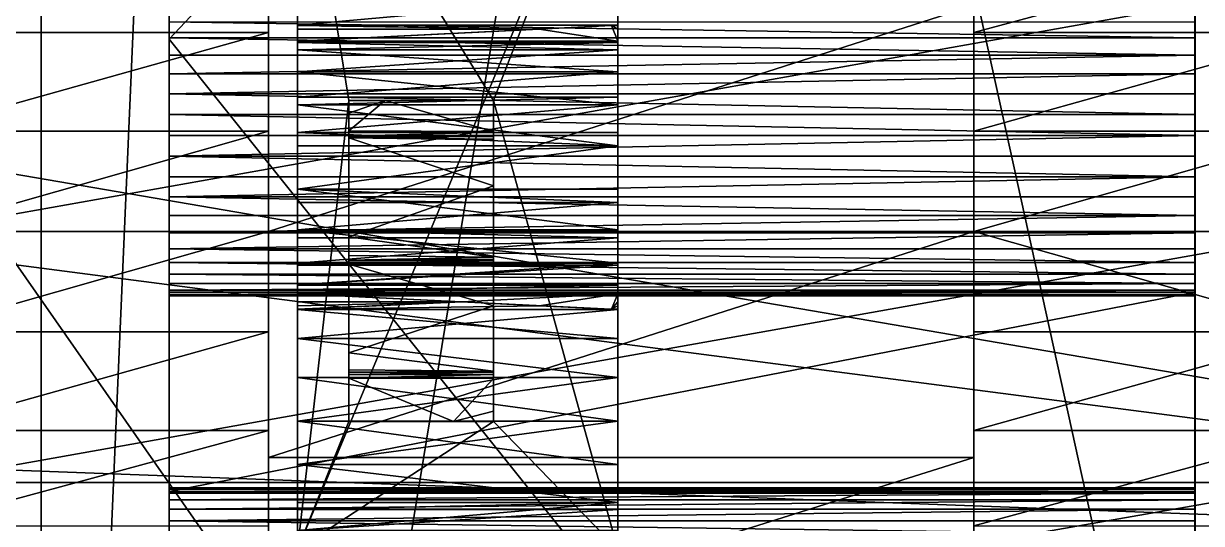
# Model space of a CAD drawing. Extents: x -30 to 83, y -53 to 60.
# Drawn here: x 40.73 to 59.1, y -14.55 to -6.76 of the extents above; entities that cross this region are included whole.
import ezdxf

# ---------------------------------------------------------------- set-up
doc = ezdxf.new("R2010")
doc.units = 0
doc.header["$MEASUREMENT"] = 0

msp = doc.modelspace()

# ---------------------------------------------------------------- linework, layer by layer
for points in [[(63.169998, -40), (-9.17, -40), (63.169998, 60)], [(-9.17, 60), (63.169998, 60), (-9.17, -40)], [(41, 60, 89), (41, 58, 70), (41, -40, 89)], [(41, -40, 89), (63, -40, 89), (41, 60, 89)], [(63, 60, 89), (41, 60, 89), (63, -40, 89)], [(59.002998, 60, 87.002998), (59.002998, -40, 87.002998), (42.998001, -37.775597, 87.002998)], [(42.998001, -37.775597, 87.002998), (42.998001, 60, 87.002998), (59.002998, 60, 87.002998)], [(42.998001, 60, 87.002998), (42.998001, -37.775597, 87.002998), (42.998001, 6.15, 70.998001)], [(59.002998, 60, 87.002998), (59.002998, 6.15, 70.998001), (59.002998, -40, 87.002998)], [(-7.187, 58, 2), (-7.187, -40, 2), (61.187, -40, 2)], [(61.187, 58, 2), (-7.187, 58, 2), (61.187, -40, 2)], [(41, 58, 70), (41, 58, 69), (41, -40, 69)], [(41, 58, 70), (41, -40, 69), (41, -40, 89)], [(41, 58, 69), (42.998001, 6.15, 69), (41, -40, 69)], [(61.187, 58, 69), (61.187, -40, 69), (59.002998, 6.15, 69)], [(43, -6.998, 87), (59, 10.003, 87), (43, 28.997999, 87)], [(43, -6.998, 87), (43, 28.997999, 87), (43, 7.827, 73.981003)], [(59, 10.003, 87), (43, -6.998, 87), (59, -27.003, 87)], [(59, -7.249, 73.667), (59, 10.003, 87), (59, -7.542, 73.811996)], [(59, -7.852, 73.917), (59, -7.542, 73.811996), (59, 10.003, 87)], [(59, 10.003, 87), (59, -27.003, 87), (59, -8.5, 74.002998)], [(59, -8.173, 73.981003), (59, -7.852, 73.917), (59, 10.003, 87)], [(59, -8.5, 74.002998), (59, -8.173, 73.981003), (59, 10.003, 87)], [(59, 10.003, 87), (59, -7.249, 73.667), (59, -6.977, 73.485001)], [(59, 10.003, 87), (59, -6.977, 73.485001), (59, -1.458, 73.811996)], [(43, 7.5, 74.002998), (43, -6.998, 87), (43, 7.827, 73.981003)], [(43, -6.998, 87), (43, 7.5, 74.002998), (43, 7.173, 73.981003)], [(43, -6.998, 87), (43, 7.173, 73.981003), (43, 6.852, 73.917)], [(43, 6.542, 73.811996), (43, -6.998, 87), (43, 6.852, 73.917)], [(43, 6.249, 73.667), (43, -6.998, 87), (43, 6.542, 73.811996)], [(43, 6.249, 73.667), (43, 5.977, 73.485001), (43, -6.998, 87)], [(42.998001, -23.855, 69), (41, -40, 69), (42.998001, 6.15, 69)], [(42.998001, 6.15, 70.998001), (42.998001, -37.775597, 87.002998), (42.998001, -23.855, 70.998001)], [(42.998001, -23.855, 70.998001), (42.998001, -23.855, 69), (42.998001, 6.15, 70.998001)], [(42.998001, 6.15, 69), (42.998001, 6.15, 70.998001), (42.998001, -23.855, 69)], [(59.002998, -23.855, 69), (59.002998, 6.15, 69), (61.187, -40, 69)], [(59.002998, -23.855, 70.998001), (59.002998, -40, 87.002998), (59.002998, 6.15, 70.998001)], [(59.002998, 6.15, 70.998001), (59.002998, 6.15, 69), (59.002998, -23.855, 70.998001)], [(59.002998, -23.855, 69), (59.002998, -23.855, 70.998001), (59.002998, 6.15, 69)], [(43, 5.977, 73.485001), (43, 5.73, 73.269997), (43, -6.998, 87)], [(43, -6.998, 87), (43, 5.73, 73.269997), (43, 0.751, 73.667)], [(43, 0.458, 73.811996), (43, -6.998, 87), (43, 0.751, 73.667)], [(43, 0.458, 73.811996), (43, 0.148, 73.917), (43, -6.998, 87)], [(44.548996, -3.011129, 18.917999), (44.548996, 0.33387, 20.052999), (44.548996, -6.893131, 34.405998)], [(44.548996, -5.407131, 34.910999), (44.548996, -6.893131, 34.405998), (44.548996, 0.33387, 20.052999)], [(55.553993, -3.011129, 18.917999), (55.553993, -6.893131, 34.405998), (55.553993, 0.33387, 20.052999)], [(55.553993, -5.407131, 34.910999), (55.553993, 0.33387, 20.052999), (55.553993, -6.893131, 34.405998)], [(43, -0.173, 73.981003), (43, -6.998, 87), (43, 0.148, 73.917)], [(43, -0.5, 74.002998), (43, -6.998, 87), (43, -0.173, 73.981003)], [(43, -6.998, 87), (43, -0.5, 74.002998), (43, -0.827, 73.981003)], [(43, -6.998, 87), (43, -0.827, 73.981003), (43, -1.148, 73.917)], [(43, -6.998, 87), (43, -1.148, 73.917), (43, -1.458, 73.811996)], [(43, -1.458, 73.811996), (43, -1.751, 73.667), (43, -6.998, 87)], [(59, -1.751, 73.667), (59, -1.458, 73.811996), (59, -6.977, 73.485001)], [(43, -6.998, 87), (43, -1.751, 73.667), (43, -2.023, 73.485001)], [(59, -1.751, 73.667), (59, -6.977, 73.485001), (59, -2.023, 73.485001)], [(43, -2.023, 73.485001), (43, -2.27, 73.269997), (43, -6.998, 87)], [(59, -6.73, 73.269997), (59, -2.023, 73.485001), (59, -6.977, 73.485001)], [(43, -6.73, 73.269997), (43, -6.998, 87), (43, -2.27, 73.269997)], [(75, -3, 52), (5, -3, 52), (21.252998, -7.997999, 52)], [(5, -15, 40), (5, -3, 40), (75, -15, 40)], [(75, -3, 40), (75, -15, 40), (5, -3, 40)], [(75, -3, 52), (21.252998, -7.997999, 52), (75, -15, 52)], [(44.548996, -3.011129, 18.917999), (44.548996, -8.433128, 34.099998), (44.548996, -6.475128, 18.229)], [(44.548996, -8.433128, 34.099998), (44.548996, -3.011129, 18.917999), (44.548996, -6.893131, 34.405998)], [(45, -2.958, 52.002998), (45, -11.218002, 69.746002), (45, -6.329002, 69.225998)], [(45, -2.958, 52.002998), (45, -12.276001, 68.890999), (45, -11.670998, 69.225998)], [(45, -2.958, 52.002998), (45, -11.670998, 69.225998), (45, -11.218002, 69.746002)], [(45, -2.958, 52.002998), (45, -18.446999, 67.898003), (45, -13.637001, 68.915001)], [(45, -12.957001, 68.782997), (45, -2.958, 52.002998), (45, -13.637001, 68.915001)], [(45, -12.276001, 68.890999), (45, -2.958, 52.002998), (45, -12.957001, 68.782997)], [(45, -18.717003, 67.264), (45, -2.958, 52.002998), (45, -18.995003, 66.967003)], [(45, -18.446999, 67.898003), (45, -2.958, 52.002998), (45, -18.688995, 67.331001)], [(45, -19.190002, 66.758003), (45, -2.958, 52.002998), (45, -19.804001, 66.445)], [(45, -19.190002, 66.758003), (45, -18.995003, 66.967003), (45, -2.958, 52.002998)], [(45, -18.717003, 67.264), (45, -18.688995, 67.331001), (45, -2.958, 52.002998)], [(45, -2.958, 52.002998), (45, -24.751999, 63.906998), (45, -20.489998, 66.360001)], [(45, -20.489998, 66.360001), (45, -19.804001, 66.445), (45, -2.958, 52.002998)], [(45, -2.958, 52.002998), (45, -14.962997, 52.002998), (45, -24.812996, 63.220001)], [(45, -24.751999, 63.906998), (45, -2.958, 52.002998), (45, -24.812996, 63.220001)], [(50, -2.958, 52.002998), (48.056, -7.957001, 52.002998), (45, -2.958, 52.002998)], [(45, -2.958, 52.002998), (48.056, -7.957001, 52.002998), (45.799999, -7.957001, 52.002998)], [(45, -2.958, 39.998001), (45, -24.812996, 28.780001), (45, -14.962997, 39.998001)], [(45, -2.958, 39.998001), (45, -12.276001, 23.108999), (45, -12.957001, 23.216999)], [(45, -13.637001, 23.084999), (45, -2.958, 39.998001), (45, -12.957001, 23.216999)], [(45, -11.670998, 22.774), (45, -2.958, 39.998001), (45, -11.218002, 22.254)], [(45, -12.276001, 23.108999), (45, -2.958, 39.998001), (45, -11.670998, 22.774)], [(45, -2.958, 39.998001), (45, -6.329002, 22.774), (45, -11.218002, 22.254)], [(45, -24.751999, 28.093), (45, -24.812996, 28.780001), (45, -2.958, 39.998001)], [(45, -13.637001, 23.084999), (45, -18.446999, 24.101999), (45, -2.958, 39.998001)], [(45, -2.958, 39.998001), (45, -19.804001, 25.555), (45, -20.489998, 25.639999)], [(45, -2.958, 52.002998), (45.799999, -7.957001, 52.002998), (45, -14.962997, 52.002998)], [(45, -18.717003, 24.736), (45, -2.958, 39.998001), (45, -18.531998, 24.297001)], [(45, -18.531998, 24.297001), (45, -2.958, 39.998001), (45, -18.521996, 24.277)], [(45, -19.804001, 25.555), (45, -2.958, 39.998001), (45, -19.190002, 25.242001)], [(45, -19.190002, 25.242001), (45, -2.958, 39.998001), (45, -18.717003, 24.736)], [(45, -18.521996, 24.277), (45, -2.958, 39.998001), (45, -18.446999, 24.101999)], [(45, -2.958, 39.998001), (45, -14.962997, 39.998001), (50, -2.958, 39.998001)], [(50, -14.962997, 39.998001), (50, -2.958, 39.998001), (45, -14.962997, 39.998001)], [(45, -2.958, 39.998001), (45, -20.489998, 25.639999), (45, -24.751999, 28.093)], [(50, -2.958, 52.002998), (50, -14.962997, 52.002998), (48.056, -7.957001, 52.002998)], [(50, -18.717003, 67.264), (50, -2.958, 52.002998), (50, -18.688995, 67.331001)], [(50, -19.190002, 66.758003), (50, -2.958, 52.002998), (50, -18.995003, 66.967003)], [(50, -18.995003, 66.967003), (50, -2.958, 52.002998), (50, -18.717003, 67.264)], [(50, -20.489998, 66.360001), (50, -2.958, 52.002998), (50, -19.804001, 66.445)], [(50, -18.446999, 67.898003), (50, -18.688995, 67.331001), (50, -2.958, 52.002998)], [(50, -24.751999, 63.906998), (50, -24.812996, 63.220001), (50, -2.958, 52.002998)], [(50, -2.958, 52.002998), (50, -20.489998, 66.360001), (50, -24.751999, 63.906998)], [(50, -14.962997, 39.998001), (50, -5.723999, 23.108999), (50, -2.958, 39.998001)], [(50, -2.958, 52.002998), (50, -24.812996, 63.220001), (50, -14.962997, 52.002998)], [(50, -8.879997, 68.632004), (50, -2.958, 52.002998), (50, -6.329002, 69.225998)], [(50, -12.276001, 68.890999), (50, -2.958, 52.002998), (50, -11.670998, 69.225998)], [(50, -2.958, 52.002998), (50, -13.637001, 68.915001), (50, -18.446999, 67.898003)], [(50, -8.879997, 68.632004), (50, -11.670998, 69.225998), (50, -2.958, 52.002998)], [(50, -2.958, 52.002998), (50, -12.276001, 68.890999), (50, -12.957001, 68.782997)], [(50, -2.958, 52.002998), (50, -12.957001, 68.782997), (50, -13.637001, 68.915001)], [(50, -19.804001, 66.445), (50, -2.958, 52.002998), (50, -19.190002, 66.758003)], [(55.553993, -3.011129, 18.917999), (55.553993, -6.475128, 18.229), (55.553993, -8.433128, 34.099998)], [(55.553993, -8.433128, 34.099998), (55.553993, -6.893131, 34.405998), (55.553993, -3.011129, 18.917999)], [(44.548996, -5.407131, 34.910999), (39.050995, -5.407131, 34.910999), (39.050995, -6.893131, 34.405998)], [(44.548996, -5.407131, 34.910999), (39.050995, -6.893131, 34.405998), (44.548996, -6.893131, 34.405998)], [(61.050995, -5.407131, 34.910999), (55.553993, -5.407131, 34.910999), (55.553993, -6.893131, 34.405998)], [(61.050995, -5.407131, 34.910999), (55.553993, -6.893131, 34.405998), (61.050995, -6.893131, 34.405998)], [(50, -5.723999, 23.108999), (50, -14.962997, 39.998001), (50, -6.329002, 22.774)], [(61.050995, -6.084129, 16.257), (61.050995, -10.00013, 16), (39.050995, -10.00013, 16)], [(61.050995, -6.084129, 16.257), (39.050995, -10.00013, 16), (39.050995, -6.084129, 16.257)], [(45, -6.781998, 69.746002), (45, -6.329002, 69.225998), (45, -11.218002, 69.746002)], [(50, -6.329002, 22.774), (50, -6.781998, 22.254), (45, -6.781998, 22.254)], [(50, -6.329002, 22.774), (45, -6.781998, 22.254), (45, -6.329002, 22.774)], [(45, -6.781998, 22.254), (45, -11.218002, 22.254), (45, -6.329002, 22.774)], [(45, -6.329002, 69.225998), (45, -6.781998, 69.746002), (50, -6.329002, 69.225998)], [(45, -6.781998, 69.746002), (50, -6.781998, 69.746002), (50, -6.329002, 69.225998)], [(50, -6.329002, 22.774), (50, -14.962997, 39.998001), (50, -6.781998, 22.254)], [(50, -8.879997, 68.632004), (50, -6.329002, 69.225998), (50, -6.781998, 69.746002)], [(55.553993, -6.475128, 18.229), (44.548996, -6.475128, 18.229), (44.548996, -10.00013, 17.997999)], [(55.553993, -6.475128, 18.229), (44.548996, -10.00013, 17.997999), (55.553993, -10.00013, 17.997999)], [(44.548996, -6.475128, 18.229), (44.548996, -10.00013, 33.998001), (44.548996, -10.00013, 17.997999)], [(44.548996, -10.00013, 33.998001), (44.548996, -6.475128, 18.229), (44.548996, -8.433128, 34.099998)], [(55.553993, -10.00013, 33.998001), (55.553993, -8.433128, 34.099998), (55.553993, -6.475128, 18.229)], [(55.553993, -6.475128, 18.229), (55.553993, -10.00013, 17.997999), (55.553993, -10.00013, 33.998001)], [(43, -6.73, 73.269997), (59, -6.977, 73.485001), (43, -6.977, 73.485001)], [(59, -6.977, 73.485001), (43, -6.73, 73.269997), (59, -6.73, 73.269997)], [(43, -6.977, 73.485001), (43, -6.998, 87), (43, -6.73, 73.269997)], [(45, -6.781998, 69.746002), (45, -11.218002, 69.746002), (45, -6.785995, 69.760002)], [(45, -6.781998, 22.254), (50, -6.781998, 22.254), (45, -7.029999, 21.608)], [(45, -7.029999, 21.608), (50, -6.781998, 22.254), (50, -7.029999, 21.608)], [(45, -11.218002, 22.254), (45, -6.781998, 22.254), (45, -11.213997, 22.24)], [(45, -11.098, 21.938999), (45, -6.781998, 22.254), (45, -10.970001, 21.608)], [(45, -11.156998, 22.094999), (45, -6.781998, 22.254), (45, -11.098, 21.938999)], [(45, -11.213997, 22.24), (45, -6.781998, 22.254), (45, -11.156998, 22.094999)], [(45, -7.029999, 21.608), (45, -10.970001, 21.608), (45, -6.781998, 22.254)], [(49.900002, -6.785995, 69.760002), (45, -6.781998, 69.746002), (48.771999, -6.843002, 69.904999)], [(45, -6.781998, 69.746002), (49.900002, -6.785995, 69.760002), (50, -6.781998, 69.746002)], [(48.771999, -6.843002, 69.904999), (45, -6.781998, 69.746002), (45, -6.785995, 69.760002)], [(45, -6.785995, 69.760002), (45, -11.218002, 69.746002), (45, -6.843002, 69.904999)], [(45, -6.843002, 69.904999), (48.771999, -6.843002, 69.904999), (45, -6.785995, 69.760002)], [(50, -7.029999, 70.391998), (49.900002, -6.785995, 69.760002), (48.771999, -6.843002, 69.904999)], [(50, -6.785995, 69.760002), (50, -6.781998, 69.746002), (49.900002, -6.785995, 69.760002)], [(50, -6.843002, 69.904999), (50, -6.785995, 69.760002), (49.900002, -6.785995, 69.760002)], [(50, -7.029999, 70.391998), (50, -6.843002, 69.904999), (49.900002, -6.785995, 69.760002)], [(50, -11.670998, 22.774), (50, -11.218002, 22.254), (50, -6.781998, 22.254)], [(50, -7.029999, 21.608), (50, -6.781998, 22.254), (50, -10.970001, 21.608)], [(50, -14.962997, 39.998001), (50, -11.670998, 22.774), (50, -6.781998, 22.254)], [(50, -11.098, 21.938999), (50, -10.970001, 21.608), (50, -6.781998, 22.254)], [(50, -11.213997, 22.24), (50, -11.156998, 22.094999), (50, -6.781998, 22.254)], [(50, -11.156998, 22.094999), (50, -11.098, 21.938999), (50, -6.781998, 22.254)], [(50, -11.218002, 22.254), (50, -11.213997, 22.24), (50, -6.781998, 22.254)], [(50, -6.781998, 69.746002), (50, -6.785995, 69.760002), (50, -8.879997, 68.632004)], [(50, -6.843002, 69.904999), (50, -8.879997, 68.632004), (50, -6.785995, 69.760002)], [(44.548996, -6.893131, 34.405998), (39.050995, -6.893131, 34.405998), (39.050995, -8.433128, 34.099998)], [(44.548996, -6.893131, 34.405998), (39.050995, -8.433128, 34.099998), (44.548996, -8.433128, 34.099998)], [(59, -7.249, 73.667), (43, -7.249, 73.667), (43, -6.977, 73.485001)], [(43, -6.977, 73.485001), (59, -6.977, 73.485001), (59, -7.249, 73.667)], [(43, -7.249, 73.667), (43, -6.998, 87), (43, -6.977, 73.485001)], [(45, -6.843002, 69.904999), (45, -11.218002, 69.746002), (45, -7.029999, 70.391998)], [(45, -6.843002, 69.904999), (45, -7.029999, 70.391998), (48.771999, -6.843002, 69.904999)], [(50, -7.029999, 70.391998), (48.771999, -6.843002, 69.904999), (45, -7.029999, 70.391998)], [(50, -7.029999, 70.391998), (50, -8.879997, 68.632004), (50, -6.843002, 69.904999)], [(61.050995, -6.893131, 34.405998), (55.553993, -6.893131, 34.405998), (55.553993, -8.433128, 34.099998)], [(61.050995, -6.893131, 34.405998), (55.553993, -8.433128, 34.099998), (61.050995, -8.433128, 34.099998)], [(43, -6.998, 87), (43, -16.173, 73.981003), (43, -16.5, 74.002998)], [(43, -6.998, 87), (43, -16.5, 74.002998), (43, -16.827, 73.981003)], [(43, -6.998, 87), (43, -16.827, 73.981003), (43, -17.148001, 73.917)], [(43, -17.148001, 73.917), (43, -17.458, 73.811996), (43, -6.998, 87)], [(43, -8.5, 74.002998), (43, -6.998, 87), (43, -8.173, 73.981003)], [(43, -9.458, 73.811996), (43, -6.998, 87), (43, -9.148, 73.917)], [(43, -9.458, 73.811996), (43, -9.751, 73.667), (43, -6.998, 87)], [(43, -9.751, 73.667), (43, -10.023, 73.485001), (43, -6.998, 87)], [(43, -6.998, 87), (43, -8.5, 74.002998), (43, -8.827, 73.981003)], [(43, -6.998, 87), (43, -8.827, 73.981003), (43, -9.148, 73.917)], [(43, -10.023, 73.485001), (43, -14.515, 73.023003), (43, -6.998, 87)], [(43, -6.998, 87), (43, -22.73, 73.269997), (43, -22.976999, 73.485001)], [(59, -27.003, 87), (43, -6.998, 87), (43, -37.774235, 87)], [(43, -7.852, 73.917), (43, -6.998, 87), (43, -7.542, 73.811996)], [(43, -8.173, 73.981003), (43, -6.998, 87), (43, -7.852, 73.917)], [(43, -7.249, 73.667), (43, -7.542, 73.811996), (43, -6.998, 87)], [(43, -23.249001, 73.667), (43, -6.998, 87), (43, -22.976999, 73.485001)], [(43, -6.998, 87), (43, -17.750999, 73.667), (43, -22.73, 73.269997)], [(43, -23.851999, 73.917), (43, -6.998, 87), (43, -23.542, 73.811996)], [(43, -23.542, 73.811996), (43, -6.998, 87), (43, -23.249001, 73.667)], [(43, -24.5, 74.002998), (43, -6.998, 87), (43, -24.173, 73.981003)], [(43, -24.173, 73.981003), (43, -6.998, 87), (43, -23.851999, 73.917)], [(43, -6.998, 87), (43, -24.5, 74.002998), (43, -37.774235, 87)], [(43, -17.750999, 73.667), (43, -6.998, 87), (43, -17.458, 73.811996)], [(43, -14.73, 73.269997), (43, -6.998, 87), (43, -14.515, 73.023003)], [(43, -14.977, 73.485001), (43, -6.998, 87), (43, -14.73, 73.269997)], [(43, -15.542, 73.811996), (43, -6.998, 87), (43, -15.249, 73.667)], [(43, -15.852, 73.917), (43, -6.998, 87), (43, -15.542, 73.811996)], [(43, -16.173, 73.981003), (43, -6.998, 87), (43, -15.852, 73.917)], [(43, -15.249, 73.667), (43, -6.998, 87), (43, -14.977, 73.485001)], [(45, -7.029999, 70.391998), (45, -10.949997, 71.079002), (45, -7.049995, 71.079002)], [(45, -10.949997, 71.079002), (45, -7.029999, 70.391998), (45, -10.970001, 70.391998)], [(45, -10.970001, 70.391998), (45, -7.029999, 70.391998), (45, -11.218002, 69.746002)], [(50, -7.029999, 21.608), (50, -7.049995, 20.921), (45, -7.049995, 20.921)], [(50, -7.029999, 21.608), (45, -7.049995, 20.921), (45, -7.029999, 21.608)], [(45, -10.970001, 21.608), (45, -7.029999, 21.608), (45, -10.949997, 20.921)], [(45, -7.029999, 21.608), (45, -7.049995, 20.921), (45, -10.949997, 20.921)], [(50, -7.049995, 71.079002), (50, -7.029999, 70.391998), (45, -7.029999, 70.391998)], [(50, -7.049995, 71.079002), (45, -7.029999, 70.391998), (45, -7.049995, 71.079002)], [(45, -7.049995, 71.079002), (45, -10.949997, 71.079002), (45, -7.164001, 71.723999)], [(45, -7.049995, 20.921), (50, -7.049995, 20.921), (50, -7.167999, 20.253)], [(45, -7.049995, 20.921), (50, -7.167999, 20.253), (45, -7.167999, 20.253)], [(45, -8.025002, 19.23), (45, -8.660995, 19), (45, -7.049995, 20.921)], [(45, -7.167999, 20.253), (45, -7.506996, 19.666), (45, -7.049995, 20.921)], [(45, -7.506996, 19.666), (45, -7.903, 19.333), (45, -7.049995, 20.921)], [(45, -8.025002, 19.23), (45, -7.049995, 20.921), (45, -7.903, 19.333)], [(45, -8.660995, 19), (45, -9.338997, 19), (45, -7.049995, 20.921)], [(45, -9.974998, 19.23), (45, -10.492996, 19.666), (45, -7.049995, 20.921)], [(45, -10.492996, 19.666), (45, -10.832001, 20.253), (45, -7.049995, 20.921)], [(45, -10.832001, 20.253), (45, -10.835999, 20.275999), (45, -7.049995, 20.921)], [(45, -10.835999, 20.275999), (45, -10.949997, 20.921), (45, -7.049995, 20.921)], [(45, -9.544998, 19.075001), (45, -9.974998, 19.23), (45, -7.049995, 20.921)], [(45, -9.338997, 19), (45, -9.544998, 19.075001), (45, -7.049995, 20.921)], [(45, -7.164001, 71.723999), (50, -7.164001, 71.723999), (50, -7.049995, 71.079002)], [(45, -7.164001, 71.723999), (50, -7.049995, 71.079002), (45, -7.049995, 71.079002)], [(45, -7.164001, 71.723999), (45, -10.949997, 71.079002), (45, -7.167999, 71.747002)], [(45, -7.167999, 71.747002), (50, -7.167999, 71.747002), (50, -7.164001, 71.723999)], [(45, -7.167999, 71.747002), (50, -7.164001, 71.723999), (45, -7.164001, 71.723999)], [(50, -10.970001, 21.608), (50, -10.949997, 20.921), (50, -7.029999, 21.608)], [(50, -7.049995, 20.921), (50, -7.029999, 21.608), (50, -10.949997, 20.921)], [(50, -7.029999, 70.391998), (50, -7.049995, 71.079002), (50, -8.879997, 68.632004)], [(50, -7.167999, 20.253), (50, -7.049995, 20.921), (50, -10.949997, 20.921)], [(50, -7.049995, 71.079002), (50, -7.164001, 71.723999), (50, -8.879997, 68.632004)], [(50, -7.164001, 71.723999), (50, -7.167999, 71.747002), (50, -8.879997, 68.632004)], [(43, -7.542, 73.811996), (59, -7.249, 73.667), (59, -7.542, 73.811996)], [(43, -7.249, 73.667), (59, -7.249, 73.667), (43, -7.542, 73.811996)], [(45, -7.506996, 72.334), (45, -7.167999, 71.747002), (45, -10.949997, 71.079002)], [(45, -7.167999, 20.253), (50, -7.167999, 20.253), (50, -7.506996, 19.666)], [(45, -7.167999, 20.253), (50, -7.506996, 19.666), (45, -7.506996, 19.666)], [(45, -7.506996, 72.334), (50, -7.506996, 72.334), (50, -7.167999, 71.747002)], [(45, -7.506996, 72.334), (50, -7.167999, 71.747002), (45, -7.167999, 71.747002)], [(50, -7.506996, 19.666), (50, -7.167999, 20.253), (50, -10.949997, 20.921)], [(50, -7.506996, 72.334), (50, -8.879997, 68.632004), (50, -7.167999, 71.747002)], [(45, -8.025002, 72.769997), (45, -7.506996, 72.334), (45, -10.949997, 71.079002)], [(50, -7.506996, 19.666), (50, -7.903, 19.333), (45, -7.903, 19.333)], [(50, -7.506996, 19.666), (45, -7.903, 19.333), (45, -7.506996, 19.666)], [(45, -7.506996, 72.334), (45, -8.025002, 72.769997), (50, -8.025002, 72.769997)], [(45, -7.506996, 72.334), (50, -8.025002, 72.769997), (50, -7.506996, 72.334)], [(50, -7.903, 19.333), (50, -7.506996, 19.666), (50, -10.949997, 20.921)], [(50, -8.879997, 68.632004), (50, -7.506996, 72.334), (50, -8.025002, 72.769997)], [(59, -7.852, 73.917), (43, -7.852, 73.917), (59, -7.542, 73.811996)], [(43, -7.542, 73.811996), (59, -7.542, 73.811996), (43, -7.852, 73.917)], [(59, -7.852, 73.917), (59, -8.173, 73.981003), (43, -7.852, 73.917)], [(43, -8.173, 73.981003), (43, -7.852, 73.917), (59, -8.173, 73.981003)], [(21.252998, -13.003, 52), (75, -15, 52), (21.252998, -7.997999, 52)], [(50, -7.903, 19.333), (50, -8.025002, 19.23), (45, -8.025002, 19.23)], [(50, -7.903, 19.333), (45, -8.025002, 19.23), (45, -7.903, 19.333)], [(45.799999, -12.963997, 52.002998), (45, -14.962997, 52.002998), (45.799999, -7.957001, 52.002998)], [(45, -8.025002, 72.769997), (45, -10.949997, 71.079002), (45, -8.454002, 72.925003)], [(45, -8.025002, 19.23), (50, -8.025002, 19.23), (50, -8.660995, 19)], [(45, -8.025002, 19.23), (50, -8.660995, 19), (45, -8.660995, 19)], [(50, -8.025002, 72.769997), (45, -8.025002, 72.769997), (45, -8.454002, 72.925003)], [(50, -8.025002, 72.769997), (45, -8.454002, 72.925003), (50, -8.454002, 72.925003)], [(45.799999, -8.522758, 51.888321), (45.799999, -8.533798, 51.88736), (45.799999, -7.957001, 52.002998)], [(45.799999, -7.957001, 52.002998), (45.799999, -8.511002, 51.889999), (45.799999, -8.522758, 51.888321)], [(45.799999, -8.152435, 51.798401), (45.799999, -7.957001, 51.748905), (46.369465, -7.957001, 51.748856)], [(46.369465, -7.957001, 51.748856), (48.056, -8.441055, 51.871666), (45.799999, -8.430679, 51.868961)], [(46.369465, -7.957001, 51.748856), (45.799999, -8.430679, 51.868961), (45.799999, -8.152435, 51.798401)], [(45.799999, -8.152435, 51.798401), (45.799999, -8.430679, 51.868961), (45.799999, -7.957001, 52.002998)], [(45.799999, -8.449997, 51.874001), (45.799999, -8.511002, 51.889999), (45.799999, -7.957001, 52.002998)], [(45.799999, -8.430679, 51.868961), (45.799999, -8.449997, 51.874001), (45.799999, -7.957001, 52.002998)], [(45.799999, -7.957001, 51.748905), (45.799999, -7.957001, 52.002998), (46.369465, -7.957001, 51.748856)], [(45.799999, -7.957001, 51.748905), (45.799999, -8.152435, 51.798401), (45.799999, -7.957001, 52.002998)], [(45.799999, -7.957001, 52.002998), (48.056, -7.957001, 52.002998), (46.369465, -7.957001, 51.748856)], [(45.799999, -7.957001, 52.002998), (45.799999, -8.533798, 51.88736), (45.799999, -12.963997, 52.002998)], [(46.369465, -7.957001, 51.748856), (48.056, -7.957001, 51.748913), (48.056, -8.441055, 51.871666)], [(48.056, -7.957001, 51.748913), (46.369465, -7.957001, 51.748856), (48.056, -7.957001, 52.002998)], [(48.056, -7.957001, 52.002998), (48.056, -12.963997, 52.002998), (48.056, -8.511002, 51.889999)], [(48.056, -7.957001, 52.002998), (48.056, -8.511002, 51.889999), (48.056, -8.449997, 51.874001)], [(48.056, -8.441055, 51.871666), (48.056, -7.957001, 52.002998), (48.056, -8.449997, 51.874001)], [(48.056, -7.957001, 51.748913), (48.056, -7.957001, 52.002998), (48.056, -8.441055, 51.871666)], [(48.056, -12.963997, 52.002998), (48.056, -7.957001, 52.002998), (50, -14.962997, 52.002998)], [(50, -8.025002, 19.23), (50, -7.903, 19.333), (50, -10.835999, 20.275999)], [(50, -10.949997, 20.921), (50, -10.835999, 20.275999), (50, -7.903, 19.333)], [(50, -8.660995, 19), (50, -8.025002, 19.23), (50, -10.835999, 20.275999)], [(50, -8.025002, 72.769997), (50, -8.454002, 72.925003), (50, -8.879997, 68.632004)], [(43, -8.173, 73.981003), (59, -8.5, 74.002998), (43, -8.5, 74.002998)], [(43, -8.173, 73.981003), (59, -8.173, 73.981003), (59, -8.5, 74.002998)], [(44.548996, -8.433128, 34.099998), (39.050995, -8.433128, 34.099998), (39.050995, -10.00013, 33.998001)], [(44.548996, -8.433128, 34.099998), (39.050995, -10.00013, 33.998001), (44.548996, -10.00013, 33.998001)], [(45.799999, -8.449997, 51.874001), (45.799999, -8.430679, 51.868961), (48.056, -8.441055, 51.871666)], [(45.799999, -8.449997, 51.874001), (48.056, -8.441055, 51.871666), (48.056, -8.449997, 51.874001)], [(48.056, -8.449997, 51.874001), (48.056, -8.511002, 51.889999), (45.799999, -8.511002, 51.889999)], [(48.056, -8.449997, 51.874001), (45.799999, -8.511002, 51.889999), (45.799999, -8.449997, 51.874001)], [(61.050995, -8.433128, 34.099998), (55.553993, -8.433128, 34.099998), (55.553993, -10.00013, 33.998001)], [(61.050995, -8.433128, 34.099998), (55.553993, -10.00013, 33.998001), (61.050995, -10.00013, 33.998001)], [(43, -8.5, 74.002998), (59, -8.5, 74.002998), (43, -8.827, 73.981003)], [(43, -8.827, 73.981003), (59, -8.5, 74.002998), (59, -8.827, 73.981003)], [(45, -8.454002, 72.925003), (45, -10.949997, 71.079002), (45, -8.660995, 73)], [(45, -8.454002, 72.925003), (45, -8.660995, 73), (50, -8.660995, 73)], [(45, -8.454002, 72.925003), (50, -8.660995, 73), (50, -8.454002, 72.925003)], [(45.799999, -8.522758, 51.888321), (45.799999, -8.511002, 51.889999), (48.056, -8.516441, 51.889221)], [(48.056, -8.511002, 51.889999), (48.056, -8.516441, 51.889221), (45.799999, -8.511002, 51.889999)], [(48.056, -8.516441, 51.889221), (48.056, -8.558617, 51.885555), (45.799999, -8.533798, 51.88736)], [(48.056, -8.516441, 51.889221), (45.799999, -8.533798, 51.88736), (45.799999, -8.522758, 51.888321)], [(48.056, -8.558617, 51.885555), (45.799999, -8.537003, 51.887039), (45.799999, -8.533798, 51.88736)], [(45.799999, -8.537003, 51.887039), (45.799999, -12.963997, 52.002998), (45.799999, -8.533798, 51.88736)], [(48.056, -8.558617, 51.885555), (48.056, -8.570839, 51.884335), (45.799999, -8.537003, 51.887039)], [(48.056, -8.570839, 51.884335), (48.056, -9.285454, 51.825233), (45.799999, -8.537003, 51.887039)], [(45.799999, -10.080917, 51.759361), (45.799999, -8.537003, 51.887039), (48.056, -9.285454, 51.825233)], [(45.799999, -10.080917, 51.759361), (45.799999, -12.963997, 52.002998), (45.799999, -8.537003, 51.887039)], [(48.056, -8.516441, 51.889221), (48.056, -8.511002, 51.889999), (48.056, -12.963997, 52.002998)], [(48.056, -12.963997, 52.002998), (48.056, -8.558617, 51.885555), (48.056, -8.516441, 51.889221)], [(48.056, -8.558617, 51.885555), (48.056, -12.963997, 52.002998), (48.056, -8.570839, 51.884335)], [(48.056, -9.285454, 51.825233), (48.056, -8.570839, 51.884335), (48.056, -12.963997, 52.002998)], [(50, -8.454002, 72.925003), (50, -8.660995, 73), (50, -8.879997, 68.632004)], [(59, -8.827, 73.981003), (59, -8.5, 74.002998), (59, -27.003, 87)], [(45, -9.338997, 73), (45, -8.660995, 73), (45, -10.949997, 71.079002)], [(45, -9.338997, 73), (50, -8.660995, 73), (45, -8.660995, 73)], [(50, -8.660995, 73), (45, -9.338997, 73), (50, -9.338997, 73)], [(50, -9.338997, 19), (45, -9.338997, 19), (50, -8.660995, 19)], [(45, -8.660995, 19), (50, -8.660995, 19), (45, -9.338997, 19)], [(50, -8.660995, 19), (50, -10.835999, 20.275999), (50, -9.338997, 19)], [(50, -9.338997, 73), (50, -8.879997, 68.632004), (50, -8.660995, 73)], [(59, -9.148, 73.917), (43, -9.148, 73.917), (43, -8.827, 73.981003)], [(43, -8.827, 73.981003), (59, -8.827, 73.981003), (59, -9.148, 73.917)], [(50, -10.097, 72.667), (50, -10.492996, 72.334), (50, -8.879997, 68.632004)], [(50, -10.524002, 72.282997), (50, -8.879997, 68.632004), (50, -10.492996, 72.334)], [(50, -10.524002, 72.282997), (50, -10.832001, 71.747002), (50, -8.879997, 68.632004)], [(50, -10.949997, 71.079002), (50, -8.879997, 68.632004), (50, -10.832001, 71.747002)], [(50, -9.974998, 72.769997), (50, -10.097, 72.667), (50, -8.879997, 68.632004)], [(50, -10.970001, 70.391998), (50, -8.879997, 68.632004), (50, -10.949997, 71.079002)], [(50, -11.218002, 69.746002), (50, -8.879997, 68.632004), (50, -10.970001, 70.391998)], [(50, -11.670998, 69.225998), (50, -8.879997, 68.632004), (50, -11.218002, 69.746002)], [(50, -9.338997, 73), (50, -9.974998, 72.769997), (50, -8.879997, 68.632004)], [(59, -9.148, 73.917), (59, -8.827, 73.981003), (59, -27.003, 87)], [(43, -9.148, 73.917), (59, -9.148, 73.917), (43, -9.458, 73.811996)], [(43, -9.458, 73.811996), (59, -9.148, 73.917), (59, -9.458, 73.811996)], [(59, -9.458, 73.811996), (59, -9.148, 73.917), (59, -27.003, 87)], [(45, -9.338997, 73), (45, -10.949997, 71.079002), (45, -9.974998, 72.769997)], [(50, -9.338997, 19), (50, -9.544998, 19.075001), (45, -9.338997, 19)], [(45, -9.544998, 19.075001), (45, -9.338997, 19), (50, -9.544998, 19.075001)], [(45, -9.338997, 73), (45, -9.974998, 72.769997), (50, -9.974998, 72.769997)], [(45, -9.338997, 73), (50, -9.974998, 72.769997), (50, -9.338997, 73)], [(48.056, -9.285454, 51.825233), (48.056, -10.399063, 51.732334), (45.799999, -10.080917, 51.759361)], [(48.056, -9.285454, 51.825233), (48.056, -12.963997, 52.002998), (48.056, -10.399063, 51.732334)], [(50, -9.544998, 19.075001), (50, -9.338997, 19), (50, -10.835999, 20.275999)], [(59, -9.751, 73.667), (43, -9.751, 73.667), (43, -9.458, 73.811996)], [(43, -9.458, 73.811996), (59, -9.458, 73.811996), (59, -9.751, 73.667)], [(45, -9.544998, 19.075001), (50, -9.544998, 19.075001), (45, -9.974998, 19.23)], [(50, -9.974998, 19.23), (45, -9.974998, 19.23), (50, -9.544998, 19.075001)], [(50, -9.544998, 19.075001), (50, -10.835999, 20.275999), (50, -9.974998, 19.23)], [(59, -9.751, 73.667), (59, -9.458, 73.811996), (59, -27.003, 87)], [(43, -9.751, 73.667), (59, -9.751, 73.667), (43, -10.023, 73.485001)], [(59, -9.751, 73.667), (59, -10.023, 73.485001), (43, -10.023, 73.485001)], [(59, -9.751, 73.667), (59, -27.003, 87), (59, -10.023, 73.485001)], [(61.050995, -10.00013, 16), (61.050995, -13.91613, 16.257), (39.050995, -13.91613, 16.257)], [(61.050995, -10.00013, 16), (39.050995, -13.91613, 16.257), (39.050995, -10.00013, 16)], [(39.050995, -11.567131, 34.099998), (44.548996, -11.567131, 34.099998), (44.548996, -10.00013, 33.998001)], [(39.050995, -11.567131, 34.099998), (44.548996, -10.00013, 33.998001), (39.050995, -10.00013, 33.998001)], [(43, -10.023, 73.485001), (59, -10.023, 73.485001), (43, -10.27, 73.269997)], [(59, -10.023, 73.485001), (59, -10.27, 73.269997), (43, -10.27, 73.269997)], [(43, -10.023, 73.485001), (43, -10.27, 73.269997), (43, -14.515, 73.023003)], [(44.548996, -13.524128, 18.229), (55.553993, -13.524128, 18.229), (55.553993, -10.00013, 17.997999)], [(44.548996, -13.524128, 18.229), (55.553993, -10.00013, 17.997999), (44.548996, -10.00013, 17.997999)], [(44.548996, -10.00013, 17.997999), (44.548996, -10.00013, 33.998001), (44.548996, -13.524128, 18.229)], [(44.548996, -11.567131, 34.099998), (44.548996, -13.524128, 18.229), (44.548996, -10.00013, 33.998001)], [(45, -10.097, 72.667), (45, -9.974998, 72.769997), (45, -10.949997, 71.079002)], [(45, -10.492996, 19.666), (45, -9.974998, 19.23), (50, -10.492996, 19.666)], [(50, -9.974998, 19.23), (50, -10.492996, 19.666), (45, -9.974998, 19.23)], [(45, -9.974998, 72.769997), (50, -10.097, 72.667), (50, -9.974998, 72.769997)], [(45, -9.974998, 72.769997), (45, -10.097, 72.667), (50, -10.097, 72.667)], [(45, -10.492996, 72.334), (45, -10.097, 72.667), (45, -10.524002, 72.282997)], [(45, -10.949997, 71.079002), (45, -10.524002, 72.282997), (45, -10.097, 72.667)], [(50, -10.097, 72.667), (45, -10.097, 72.667), (45, -10.492996, 72.334)], [(50, -10.097, 72.667), (45, -10.492996, 72.334), (50, -10.492996, 72.334)], [(45.799999, -10.372437, 51.735039), (45.799999, -10.080917, 51.759361), (48.056, -10.399063, 51.732334)], [(45.799999, -10.080917, 51.759361), (45.799999, -10.372437, 51.735039), (45.799999, -12.963997, 52.002998)], [(50, -10.492996, 19.666), (50, -9.974998, 19.23), (50, -10.835999, 20.275999)], [(55.553993, -11.567131, 34.099998), (55.553993, -10.00013, 33.998001), (55.553993, -13.524128, 18.229)], [(55.553993, -10.00013, 17.997999), (55.553993, -13.524128, 18.229), (55.553993, -10.00013, 33.998001)], [(61.050995, -10.00013, 33.998001), (55.553993, -10.00013, 33.998001), (61.050995, -11.567131, 34.099998)], [(55.553993, -11.567131, 34.099998), (61.050995, -11.567131, 34.099998), (55.553993, -10.00013, 33.998001)], [(59, -15.249, 73.667), (59, -10.023, 73.485001), (59, -15.542, 73.811996)], [(59, -27.003, 87), (59, -15.542, 73.811996), (59, -10.023, 73.485001)], [(59, -10.27, 73.269997), (59, -10.023, 73.485001), (59, -14.977, 73.485001)], [(59, -15.249, 73.667), (59, -14.977, 73.485001), (59, -10.023, 73.485001)], [(59, -10.27, 73.269997), (59, -10.485, 73.023003), (43, -10.27, 73.269997)], [(43, -10.485, 73.023003), (43, -10.27, 73.269997), (59, -10.485, 73.023003)], [(43, -10.27, 73.269997), (43, -10.485, 73.023003), (43, -14.515, 73.023003)], [(59, -10.485, 73.023003), (59, -10.27, 73.269997), (59, -14.73, 73.269997)], [(59, -14.977, 73.485001), (59, -14.73, 73.269997), (59, -10.27, 73.269997)], [(45.799999, -10.374123, 51.735039), (45.799999, -10.372437, 51.735039), (48.056, -10.399063, 51.732334)], [(45.799999, -10.374123, 51.735039), (45.799999, -12.963997, 52.002998), (45.799999, -10.372437, 51.735039)], [(48.056, -10.399834, 51.732334), (45.799999, -10.445518, 51.728321), (45.799999, -10.374123, 51.735039)], [(45.799999, -10.374123, 51.735039), (45.799999, -10.445518, 51.728321), (45.799999, -12.963997, 52.002998)], [(45.799999, -10.374123, 51.735039), (48.056, -10.399063, 51.732334), (48.056, -10.399834, 51.732334)], [(48.056, -10.399834, 51.732334), (48.056, -10.432884, 51.729221), (45.799999, -10.445518, 51.728321)], [(48.056, -10.432884, 51.729221), (48.056, -10.449997, 51.728001), (45.799999, -10.445518, 51.728321)], [(45.799999, -10.449997, 51.728001), (45.799999, -10.445518, 51.728321), (48.056, -10.449997, 51.728001)], [(45.799999, -10.449997, 51.728001), (45.799999, -12.963997, 52.002998), (45.799999, -10.445518, 51.728321)], [(48.056, -10.502998, 51.707001), (45.799999, -10.502998, 51.707001), (48.056, -10.449997, 51.728001)], [(48.056, -10.449997, 51.728001), (45.799999, -10.502998, 51.707001), (45.799999, -10.449997, 51.728001)], [(45.799999, -10.502998, 51.707001), (45.799999, -12.963997, 52.002998), (45.799999, -10.449997, 51.728001)], [(48.056, -10.399834, 51.732334), (48.056, -10.399063, 51.732334), (48.056, -12.963997, 52.002998)], [(48.056, -10.399834, 51.732334), (48.056, -12.963997, 52.002998), (48.056, -10.432884, 51.729221)], [(48.056, -10.449997, 51.728001), (48.056, -10.432884, 51.729221), (48.056, -12.963997, 52.002998)], [(48.056, -10.449997, 51.728001), (48.056, -12.963997, 52.002998), (48.056, -10.502998, 51.707001)], [(43, -10.485, 73.023003), (59, -10.667, 72.750999), (43, -10.667, 72.750999)], [(43, -10.485, 73.023003), (59, -10.485, 73.023003), (59, -10.667, 72.750999)], [(43, -14.333, 72.750999), (43, -14.515, 73.023003), (43, -10.485, 73.023003)], [(43, -10.485, 73.023003), (43, -10.667, 72.750999), (43, -14.333, 72.750999)], [(45, -10.832001, 20.253), (45, -10.492996, 19.666), (50, -10.492996, 19.666)], [(45, -10.832001, 20.253), (50, -10.492996, 19.666), (50, -10.832001, 20.253)], [(50, -10.492996, 72.334), (45, -10.492996, 72.334), (45, -10.524002, 72.282997)], [(50, -10.492996, 72.334), (45, -10.524002, 72.282997), (50, -10.524002, 72.282997)], [(45, -10.949997, 71.079002), (45, -10.832001, 71.747002), (45, -10.524002, 72.282997)], [(50, -10.524002, 72.282997), (45, -10.524002, 72.282997), (45, -10.832001, 71.747002)], [(50, -10.524002, 72.282997), (45, -10.832001, 71.747002), (50, -10.832001, 71.747002)], [(45.799999, -10.502998, 51.707001), (48.056, -10.502998, 51.707001), (45.799999, -10.507637, 51.704762)], [(48.056, -10.520721, 51.698444), (45.799999, -10.507637, 51.704762), (48.056, -10.502998, 51.707001)], [(45.799999, -10.502998, 51.707001), (45.799999, -10.507637, 51.704762), (45.799999, -12.963997, 52.002998)], [(48.056, -10.520721, 51.698444), (48.056, -11.161858, 51.417339), (45.799999, -10.507637, 51.704762)], [(45.799999, -11.892799, 51.097439), (45.799999, -10.507637, 51.704762), (48.056, -11.161858, 51.417339)], [(45.799999, -11.892799, 51.097439), (45.799999, -12.963997, 52.002998), (45.799999, -10.507637, 51.704762)], [(48.056, -10.502998, 51.707001), (48.056, -12.963997, 52.002998), (48.056, -10.520721, 51.698444)], [(48.056, -11.161858, 51.417339), (48.056, -10.520721, 51.698444), (48.056, -12.963997, 52.002998)], [(50, -10.832001, 20.253), (50, -10.492996, 19.666), (50, -10.835999, 20.275999)], [(59, -10.667, 72.750999), (59, -10.485, 73.023003), (59, -14.515, 73.023003)], [(59, -14.73, 73.269997), (59, -14.515, 73.023003), (59, -10.485, 73.023003)], [(43, -14.188, 72.458), (43, -14.333, 72.750999), (43, -10.667, 72.750999)], [(59, -10.667, 72.750999), (59, -10.812, 72.458), (43, -10.667, 72.750999)], [(43, -10.812, 72.458), (43, -10.667, 72.750999), (59, -10.812, 72.458)], [(43, -10.667, 72.750999), (43, -10.812, 72.458), (43, -14.188, 72.458)], [(43, -14.083, 72.148003), (43, -14.188, 72.458), (43, -10.812, 72.458)], [(43, -10.812, 72.458), (43, -10.917, 72.148003), (43, -14.083, 72.148003)], [(43, -10.812, 72.458), (59, -10.812, 72.458), (43, -10.917, 72.148003)], [(59, -10.917, 72.148003), (43, -10.917, 72.148003), (59, -10.812, 72.458)], [(50, -10.835999, 20.275999), (45, -10.835999, 20.275999), (45, -10.832001, 20.253)], [(50, -10.835999, 20.275999), (45, -10.832001, 20.253), (50, -10.832001, 20.253)], [(50, -10.832001, 71.747002), (45, -10.832001, 71.747002), (45, -10.949997, 71.079002)], [(50, -10.832001, 71.747002), (45, -10.949997, 71.079002), (50, -10.949997, 71.079002)], [(45, -10.835999, 20.275999), (50, -10.835999, 20.275999), (45, -10.949997, 20.921)], [(50, -10.949997, 20.921), (45, -10.949997, 20.921), (50, -10.835999, 20.275999)], [(59, -10.812, 72.458), (59, -10.667, 72.750999), (59, -14.333, 72.750999)], [(59, -14.515, 73.023003), (59, -14.333, 72.750999), (59, -10.667, 72.750999)], [(59, -10.917, 72.148003), (59, -10.812, 72.458), (59, -14.188, 72.458)], [(59, -14.333, 72.750999), (59, -14.188, 72.458), (59, -10.812, 72.458)], [(43, -14.019, 71.827003), (43, -14.083, 72.148003), (43, -10.917, 72.148003)], [(43, -10.917, 72.148003), (43, -10.981, 71.827003), (43, -14.019, 71.827003)], [(43, -10.917, 72.148003), (59, -10.917, 72.148003), (43, -10.981, 71.827003)], [(59, -10.917, 72.148003), (59, -10.981, 71.827003), (43, -10.981, 71.827003)], [(43, -10.946507, 71), (43, -14.053493, 71), (43, -10.981, 71.172997)], [(59, -10.981, 71.172997), (59, -10.946507, 71), (43, -10.981, 71.172997)], [(43, -10.946507, 71), (43, -10.981, 71.172997), (59, -10.946507, 71)], [(43, -10.946507, 71), (59, -10.946507, 71), (43, -14.053493, 71)], [(59, -14.053493, 71), (43, -14.053493, 71), (59, -10.946507, 71)], [(43, -10.981, 71.827003), (43, -11.003, 71.5), (43, -14.019, 71.827003)], [(43, -11.003, 71.5), (43, -10.981, 71.172997), (43, -14.019, 71.172997)], [(43, -14.053493, 71), (43, -14.019, 71.172997), (43, -10.981, 71.172997)], [(43, -11.003, 71.5), (59, -11.003, 71.5), (43, -10.981, 71.172997)], [(43, -11.003, 71.5), (43, -10.981, 71.827003), (59, -11.003, 71.5)], [(59, -10.981, 71.172997), (43, -10.981, 71.172997), (59, -11.003, 71.5)], [(43, -10.981, 71.827003), (59, -10.981, 71.827003), (59, -11.003, 71.5)], [(43, -14.019, 71.172997), (43, -13.998, 71.5), (43, -11.003, 71.5)], [(43, -13.998, 71.5), (43, -14.019, 71.827003), (43, -11.003, 71.5)], [(50, -10.949997, 20.921), (50, -10.970001, 21.608), (45, -10.949997, 20.921)], [(50, -10.970001, 21.608), (45, -10.970001, 21.608), (45, -10.949997, 20.921)], [(50, -10.949997, 71.079002), (45, -10.949997, 71.079002), (45, -10.970001, 70.391998)], [(50, -10.949997, 71.079002), (45, -10.970001, 70.391998), (50, -10.970001, 70.391998)], [(50, -10.970001, 21.608), (47.563999, -11.098, 21.938999), (45, -10.970001, 21.608)], [(47.563999, -11.098, 21.938999), (45, -11.098, 21.938999), (45, -10.970001, 21.608)], [(45, -10.970001, 70.391998), (45, -11.218002, 69.746002), (50, -11.218002, 69.746002)], [(45, -10.970001, 70.391998), (50, -11.218002, 69.746002), (50, -10.970001, 70.391998)], [(47.563999, -11.098, 21.938999), (50, -10.970001, 21.608), (48.771999, -11.156998, 22.094999)], [(50, -10.970001, 21.608), (49.900002, -11.213997, 22.24), (48.771999, -11.156998, 22.094999)], [(50, -11.098, 21.938999), (49.900002, -11.213997, 22.24), (50, -10.970001, 21.608)], [(59, -10.981, 71.827003), (59, -10.917, 72.148003), (59, -14.083, 72.148003)], [(59, -14.188, 72.458), (59, -14.083, 72.148003), (59, -10.917, 72.148003)], [(59, -14.053493, 71), (59, -10.946507, 71), (59, -14.019, 71.172997)], [(59, -10.946507, 71), (59, -10.981, 71.172997), (59, -14.019, 71.172997)], [(59, -10.981, 71.172997), (59, -11.003, 71.5), (59, -14.019, 71.172997)], [(59, -14.083, 72.148003), (59, -14.019, 71.827003), (59, -10.981, 71.827003)], [(59, -11.003, 71.5), (59, -10.981, 71.827003), (59, -14.019, 71.827003)], [(59, -13.998, 71.5), (59, -14.019, 71.172997), (59, -11.003, 71.5)], [(59, -14.019, 71.827003), (59, -13.998, 71.5), (59, -11.003, 71.5)], [(47.563999, -11.098, 21.938999), (48.771999, -11.156998, 22.094999), (45, -11.218002, 22.254)], [(47.563999, -11.098, 21.938999), (45, -11.213997, 22.24), (45, -11.156998, 22.094999)], [(47.563999, -11.098, 21.938999), (45, -11.218002, 22.254), (45, -11.213997, 22.24)], [(45, -11.098, 21.938999), (47.563999, -11.098, 21.938999), (45, -11.156998, 22.094999)], [(48.771999, -11.156998, 22.094999), (49.900002, -11.213997, 22.24), (45, -11.218002, 22.254)], [(48.056, -11.161858, 51.417339), (48.056, -12.177055, 50.971775), (45.799999, -11.892799, 51.097439)], [(48.056, -11.161858, 51.417339), (48.056, -12.963997, 52.002998), (48.056, -12.177055, 50.971775)], [(49.900002, -11.213997, 22.24), (50, -11.098, 21.938999), (50, -11.156998, 22.094999)], [(50, -11.156998, 22.094999), (50, -11.213997, 22.24), (49.900002, -11.213997, 22.24)], [(45, -11.218002, 22.254), (49.900002, -11.213997, 22.24), (50, -11.218002, 22.254)], [(50, -11.218002, 22.254), (50, -11.670998, 22.774), (45, -11.218002, 22.254)], [(50, -11.670998, 22.774), (45, -11.670998, 22.774), (45, -11.218002, 22.254)], [(50, -11.218002, 69.746002), (45, -11.218002, 69.746002), (45, -11.670998, 69.225998)], [(50, -11.218002, 69.746002), (45, -11.670998, 69.225998), (50, -11.670998, 69.225998)], [(50, -11.213997, 22.24), (50, -11.218002, 22.254), (49.900002, -11.213997, 22.24)], [(44.548996, -11.567131, 34.099998), (39.050995, -11.567131, 34.099998), (39.050995, -13.106129, 34.405998)], [(44.548996, -11.567131, 34.099998), (39.050995, -13.106129, 34.405998), (44.548996, -13.106129, 34.405998)], [(44.548996, -11.567131, 34.099998), (44.548996, -13.106129, 34.405998), (44.548996, -16.989128, 18.917999)], [(44.548996, -11.567131, 34.099998), (44.548996, -16.989128, 18.917999), (44.548996, -13.524128, 18.229)], [(55.553993, -13.106129, 34.405998), (55.553993, -11.567131, 34.099998), (55.553993, -16.989128, 18.917999)], [(55.553993, -13.524128, 18.229), (55.553993, -16.989128, 18.917999), (55.553993, -11.567131, 34.099998)], [(61.050995, -11.567131, 34.099998), (55.553993, -11.567131, 34.099998), (55.553993, -13.106129, 34.405998)], [(61.050995, -11.567131, 34.099998), (55.553993, -13.106129, 34.405998), (61.050995, -13.106129, 34.405998)], [(50, -11.670998, 22.774), (50, -12.276001, 23.108999), (45, -11.670998, 22.774)], [(45, -12.276001, 23.108999), (45, -11.670998, 22.774), (50, -12.276001, 23.108999)], [(45, -11.670998, 69.225998), (45, -12.276001, 68.890999), (50, -12.276001, 68.890999)], [(45, -11.670998, 69.225998), (50, -12.276001, 68.890999), (50, -11.670998, 69.225998)], [(50, -11.670998, 22.774), (50, -14.962997, 39.998001), (50, -12.276001, 23.108999)], [(45.799999, -12.158562, 50.980801), (45.799999, -11.892799, 51.097439), (48.056, -12.177055, 50.971775)], [(45.799999, -12.158562, 50.980801), (45.799999, -12.963997, 52.002998), (45.799999, -11.892799, 51.097439)], [(50, -12.276001, 23.108999), (50, -12.957001, 23.216999), (45, -12.957001, 23.216999)], [(45, -12.957001, 23.216999), (45, -12.276001, 23.108999), (50, -12.276001, 23.108999)], [(45, -12.276001, 68.890999), (45, -12.957001, 68.782997), (50, -12.957001, 68.782997)], [(45, -12.276001, 68.890999), (50, -12.957001, 68.782997), (50, -12.276001, 68.890999)], [(45.799999, -12.193001, 50.964001), (45.799999, -12.158562, 50.980801), (48.056, -12.177055, 50.971775)], [(45.799999, -12.158562, 50.980801), (45.799999, -12.193001, 50.964001), (45.799999, -12.963997, 52.002998)], [(45.799999, -12.193001, 50.964001), (48.056, -12.177055, 50.971775), (48.056, -12.193001, 50.964001)], [(48.056, -12.193001, 50.964001), (48.056, -12.232002, 50.945999), (45.799999, -12.232002, 50.945999)], [(48.056, -12.193001, 50.964001), (45.799999, -12.232002, 50.945999), (45.799999, -12.193001, 50.964001)], [(45.799999, -12.232002, 50.945999), (45.799999, -12.963997, 52.002998), (45.799999, -12.193001, 50.964001)], [(45.799999, -12.289001, 50.893002), (45.799999, -12.232002, 50.945999), (48.056, -12.232002, 50.945999)], [(45.799999, -12.289001, 50.893002), (48.056, -12.232002, 50.945999), (48.056, -12.289001, 50.893002)], [(45.799999, -12.232002, 50.945999), (45.799999, -12.289001, 50.893002), (45.799999, -12.963997, 52.002998)], [(48.056, -12.289001, 50.893002), (48.056, -12.293892, 50.889332), (45.799999, -12.290276, 50.89204)], [(48.056, -12.289001, 50.893002), (45.799999, -12.290276, 50.89204), (45.799999, -12.289001, 50.893002)], [(45.799999, -12.289001, 50.893002), (45.799999, -12.290276, 50.89204), (45.799999, -12.963997, 52.002998)], [(45.799999, -12.963997, 50.271889), (45.799999, -12.290276, 50.89204), (47.434616, -12.963997, 50.272335)], [(48.056, -12.293892, 50.889332), (47.434616, -12.963997, 50.272335), (45.799999, -12.290276, 50.89204)], [(45.799999, -12.963997, 50.271889), (45.799999, -12.963997, 52.002998), (45.799999, -12.290276, 50.89204)], [(48.056, -12.802437, 50.421219), (47.434616, -12.963997, 50.272335), (48.056, -12.293892, 50.889332)], [(48.056, -12.193001, 50.964001), (48.056, -12.177055, 50.971775), (48.056, -12.963997, 52.002998)], [(48.056, -12.193001, 50.964001), (48.056, -12.963997, 52.002998), (48.056, -12.232002, 50.945999)], [(48.056, -12.289001, 50.893002), (48.056, -12.232002, 50.945999), (48.056, -12.963997, 52.002998)], [(48.056, -12.289001, 50.893002), (48.056, -12.963997, 52.002998), (48.056, -12.293892, 50.889332)], [(48.056, -12.293892, 50.889332), (48.056, -12.963997, 52.002998), (48.056, -12.802437, 50.421219)], [(50, -12.957001, 23.216999), (50, -12.276001, 23.108999), (50, -14.962997, 39.998001)], [(48.056, -12.802437, 50.421219), (48.056, -12.963997, 50.272682), (47.434616, -12.963997, 50.272335)], [(48.056, -12.963997, 50.272682), (48.056, -12.802437, 50.421219), (48.056, -12.963997, 52.002998)], [(5, -15, 52), (75, -15, 52), (21.252998, -13.003, 52)], [(45, -13.637001, 23.084999), (45, -12.957001, 23.216999), (50, -12.957001, 23.216999)], [(50, -12.957001, 23.216999), (50, -13.637001, 23.084999), (45, -13.637001, 23.084999)], [(45, -12.957001, 68.782997), (50, -13.637001, 68.915001), (50, -12.957001, 68.782997)], [(45, -12.957001, 68.782997), (45, -13.637001, 68.915001), (50, -13.637001, 68.915001)], [(50, -14.962997, 52.002998), (45, -14.962997, 52.002998), (48.056, -12.963997, 52.002998)], [(45.799999, -12.963997, 52.002998), (48.056, -12.963997, 52.002998), (45, -14.962997, 52.002998)], [(45.799999, -12.963997, 50.271889), (47.434616, -12.963997, 50.272335), (45.799999, -12.963997, 52.002998)], [(47.434616, -12.963997, 50.272335), (48.056, -12.963997, 52.002998), (45.799999, -12.963997, 52.002998)], [(48.056, -12.963997, 50.272682), (48.056, -12.963997, 52.002998), (47.434616, -12.963997, 50.272335)], [(50, -12.957001, 23.216999), (50, -14.962997, 39.998001), (50, -13.637001, 23.084999)], [(44.548996, -13.106129, 34.405998), (39.050995, -13.106129, 34.405998), (39.050995, -14.593128, 34.910999)], [(44.548996, -13.106129, 34.405998), (39.050995, -14.593128, 34.910999), (44.548996, -14.593128, 34.910999)], [(44.548996, -13.106129, 34.405998), (44.548996, -14.593128, 34.910999), (44.548996, -20.33313, 20.052999)], [(44.548996, -20.33313, 20.052999), (44.548996, -16.989128, 18.917999), (44.548996, -13.106129, 34.405998)], [(55.553993, -14.593128, 34.910999), (55.553993, -13.106129, 34.405998), (55.553993, -20.33313, 20.052999)], [(55.553993, -16.989128, 18.917999), (55.553993, -20.33313, 20.052999), (55.553993, -13.106129, 34.405998)], [(61.050995, -13.106129, 34.405998), (55.553993, -13.106129, 34.405998), (55.553993, -14.593128, 34.910999)], [(61.050995, -13.106129, 34.405998), (55.553993, -14.593128, 34.910999), (61.050995, -14.593128, 34.910999)], [(55.553993, -13.524128, 18.229), (44.548996, -13.524128, 18.229), (44.548996, -16.989128, 18.917999)], [(55.553993, -13.524128, 18.229), (44.548996, -16.989128, 18.917999), (55.553993, -16.989128, 18.917999)], [(45, -14.227997, 69.268997), (45, -13.637001, 68.915001), (45, -18.446999, 67.898003)], [(45, -13.637001, 23.084999), (50, -13.637001, 23.084999), (50, -14.227997, 22.731001)], [(45, -13.637001, 23.084999), (50, -14.227997, 22.731001), (45, -14.227997, 22.731001)], [(45, -13.637001, 23.084999), (45, -14.227997, 22.731001), (45, -18.446999, 24.101999)], [(45, -13.637001, 68.915001), (45, -14.227997, 69.268997), (50, -14.227997, 69.268997)], [(45, -13.637001, 68.915001), (50, -14.227997, 69.268997), (50, -13.637001, 68.915001)], [(50, -13.637001, 23.084999), (50, -18.446999, 24.101999), (50, -14.227997, 22.731001)], [(50, -18.521996, 24.277), (50, -13.637001, 23.084999), (50, -18.531998, 24.297001)], [(50, -18.531998, 24.297001), (50, -13.637001, 23.084999), (50, -18.717003, 24.736)], [(50, -18.446999, 24.101999), (50, -13.637001, 23.084999), (50, -18.521996, 24.277)], [(50, -18.717003, 24.736), (50, -13.637001, 23.084999), (50, -14.962997, 39.998001)], [(50, -14.227997, 69.268997), (50, -18.446999, 67.898003), (50, -13.637001, 68.915001)], [(61.050995, -13.91613, 16.257), (61.050995, -17.76413, 17.021999), (39.050995, -17.76413, 17.021999)], [(61.050995, -13.91613, 16.257), (39.050995, -17.76413, 17.021999), (39.050995, -13.91613, 16.257)], [(43, -13.998, 71.5), (43, -14.019, 71.172997), (59, -13.998, 71.5)], [(43, -13.998, 71.5), (59, -13.998, 71.5), (43, -14.019, 71.827003)], [(43, -14.019, 71.827003), (59, -13.998, 71.5), (59, -14.019, 71.827003)], [(43, -14.019, 71.172997), (59, -14.019, 71.172997), (59, -13.998, 71.5)], [(59, -14.019, 71.827003), (59, -14.083, 72.148003), (43, -14.019, 71.827003)], [(43, -14.083, 72.148003), (43, -14.019, 71.827003), (59, -14.083, 72.148003)], [(43, -14.053493, 71), (59, -14.053493, 71), (43, -14.019, 71.172997)], [(59, -14.019, 71.172997), (43, -14.019, 71.172997), (59, -14.053493, 71)], [(59, -14.188, 72.458), (43, -14.188, 72.458), (59, -14.083, 72.148003)], [(43, -14.083, 72.148003), (59, -14.083, 72.148003), (43, -14.188, 72.458)], [(43, -14.188, 72.458), (59, -14.188, 72.458), (43, -14.333, 72.750999)], [(59, -14.333, 72.750999), (43, -14.333, 72.750999), (59, -14.188, 72.458)], [(45, -14.335999, 69.401001), (45, -14.227997, 69.268997), (45, -18.446999, 67.898003)], [(50, -14.663002, 22.193001), (45, -14.663002, 22.193001), (50, -14.227997, 22.731001)], [(45, -14.227997, 22.731001), (50, -14.227997, 22.731001), (45, -14.663002, 22.193001)], [(45, -14.663002, 22.193001), (45, -18.438995, 23.931999), (45, -14.227997, 22.731001)], [(45, -18.446999, 24.101999), (45, -14.227997, 22.731001), (45, -18.446999, 24.087999)], [(45, -18.446999, 24.087999), (45, -14.227997, 22.731001), (45, -18.438995, 23.931999)], [(45, -14.335999, 69.401001), (50, -14.227997, 69.268997), (45, -14.227997, 69.268997)], [(45, -14.335999, 69.401001), (50, -14.335999, 69.401001), (50, -14.227997, 69.268997)], [(50, -14.227997, 22.731001), (50, -18.438995, 23.931999), (50, -14.663002, 22.193001)], [(50, -18.446999, 24.087999), (50, -14.227997, 22.731001), (50, -18.446999, 24.101999)], [(50, -18.438995, 23.931999), (50, -14.227997, 22.731001), (50, -18.446999, 24.087999)], [(50, -18.446999, 67.898003), (50, -14.227997, 69.268997), (50, -14.335999, 69.401001)], [(59, -14.333, 72.750999), (43, -14.515, 73.023003), (43, -14.333, 72.750999)], [(59, -14.515, 73.023003), (43, -14.515, 73.023003), (59, -14.333, 72.750999)], [(59, -14.73, 73.269997), (43, -14.73, 73.269997), (43, -14.515, 73.023003)], [(59, -14.73, 73.269997), (43, -14.515, 73.023003), (59, -14.515, 73.023003)], [(45, -14.663002, 69.806999), (45, -14.335999, 69.401001), (45, -18.412003, 68.589996)], [(45, -18.412003, 68.589996), (45, -14.335999, 69.401001), (45, -18.446999, 67.898003)], [(45, -14.663002, 69.806999), (50, -14.663002, 69.806999), (50, -14.335999, 69.401001)], [(45, -14.663002, 69.806999), (50, -14.335999, 69.401001), (45, -14.335999, 69.401001)], [(50, -14.663002, 69.806999), (50, -18.412003, 68.589996), (50, -14.335999, 69.401001)], [(50, -18.446999, 67.898003), (50, -14.335999, 69.401001), (50, -18.412003, 68.589996)]]:
    msp.add_3dface(points)

doc.saveas('drawing.dxf')
